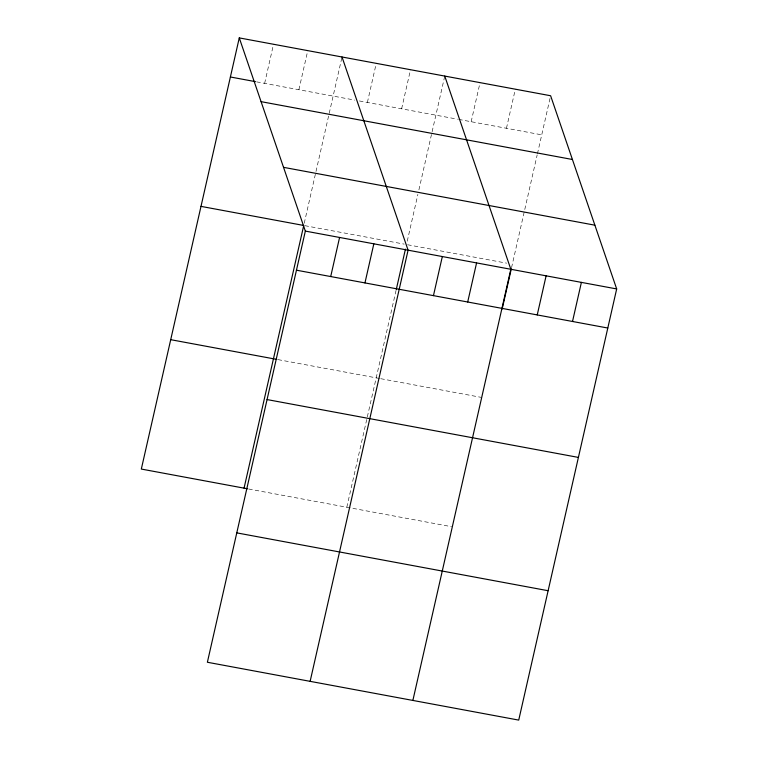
<?xml version="1.0" encoding="UTF-8"?>
<svg xmlns="http://www.w3.org/2000/svg" width="758" height="758" viewBox="0 0 758 758"><rect width="100%" height="100%" fill="white"/><g stroke="black" fill="none" stroke-linecap="round" stroke-linejoin="round"><path stroke-width="0.57" stroke-dasharray="3.79 2.84" d="M264.637 83.352L273.524 44.267M298.889 89.719L307.767 50.625M304.242 223.231L341.754 58.139M367.384 102.444L376.262 63.35M401.626 108.801L410.514 69.717M346.804 507.235L367.071 418.009M367.327 416.891L396.301 289.366M407.245 241.205L417.885 194.361M418.899 189.898L444.756 76.075M471.163 121.725L480.041 82.631M506.448 128.282L515.336 89.188M511.555 267.669L537.176 154.907M537.431 153.798L550.621 95.745M256.649 81.873L354.829 100.113M359.396 100.956L457.51 119.186M458.647 119.394L541.733 134.839M304.877 225.676L404.204 244.123M407.624 244.758L506.647 263.159M278.025 359.614L379.616 378.488M380.753 378.697L480.913 397.306M248.624 488.995L451.522 526.687"/><path stroke-width="1.14" d="M239.272 37.9L305.341 231.095L207.379 662.255L518.728 720.1L616.68 288.94L550.621 95.745L239.272 37.9L141.32 469.06L247.487 488.787M244.057 488.152L303.74 225.467L200.993 206.375M330.706 276.556L339.584 237.462M364.958 282.914L373.836 243.82M396.301 289.366L405.435 249.145M310.126 681.347L408.088 250.187L342.019 56.992M433.453 295.639L442.331 256.545M467.695 302.006L476.583 262.912M412.873 700.43L510.826 269.27L444.756 76.075M502.156 309.037L511.299 268.815M537.232 314.921L546.111 275.827M572.517 321.477L581.395 282.383M230.394 76.994L255.503 81.656M261.074 101.657L572.423 159.493M283.539 167.338L594.878 225.183M305.341 231.095L616.68 288.94M296.454 270.189L607.802 328.034M170.711 339.679L276.878 359.406M267.062 399.57L578.411 457.415M236.78 532.874L548.119 590.719"/></g></svg>
